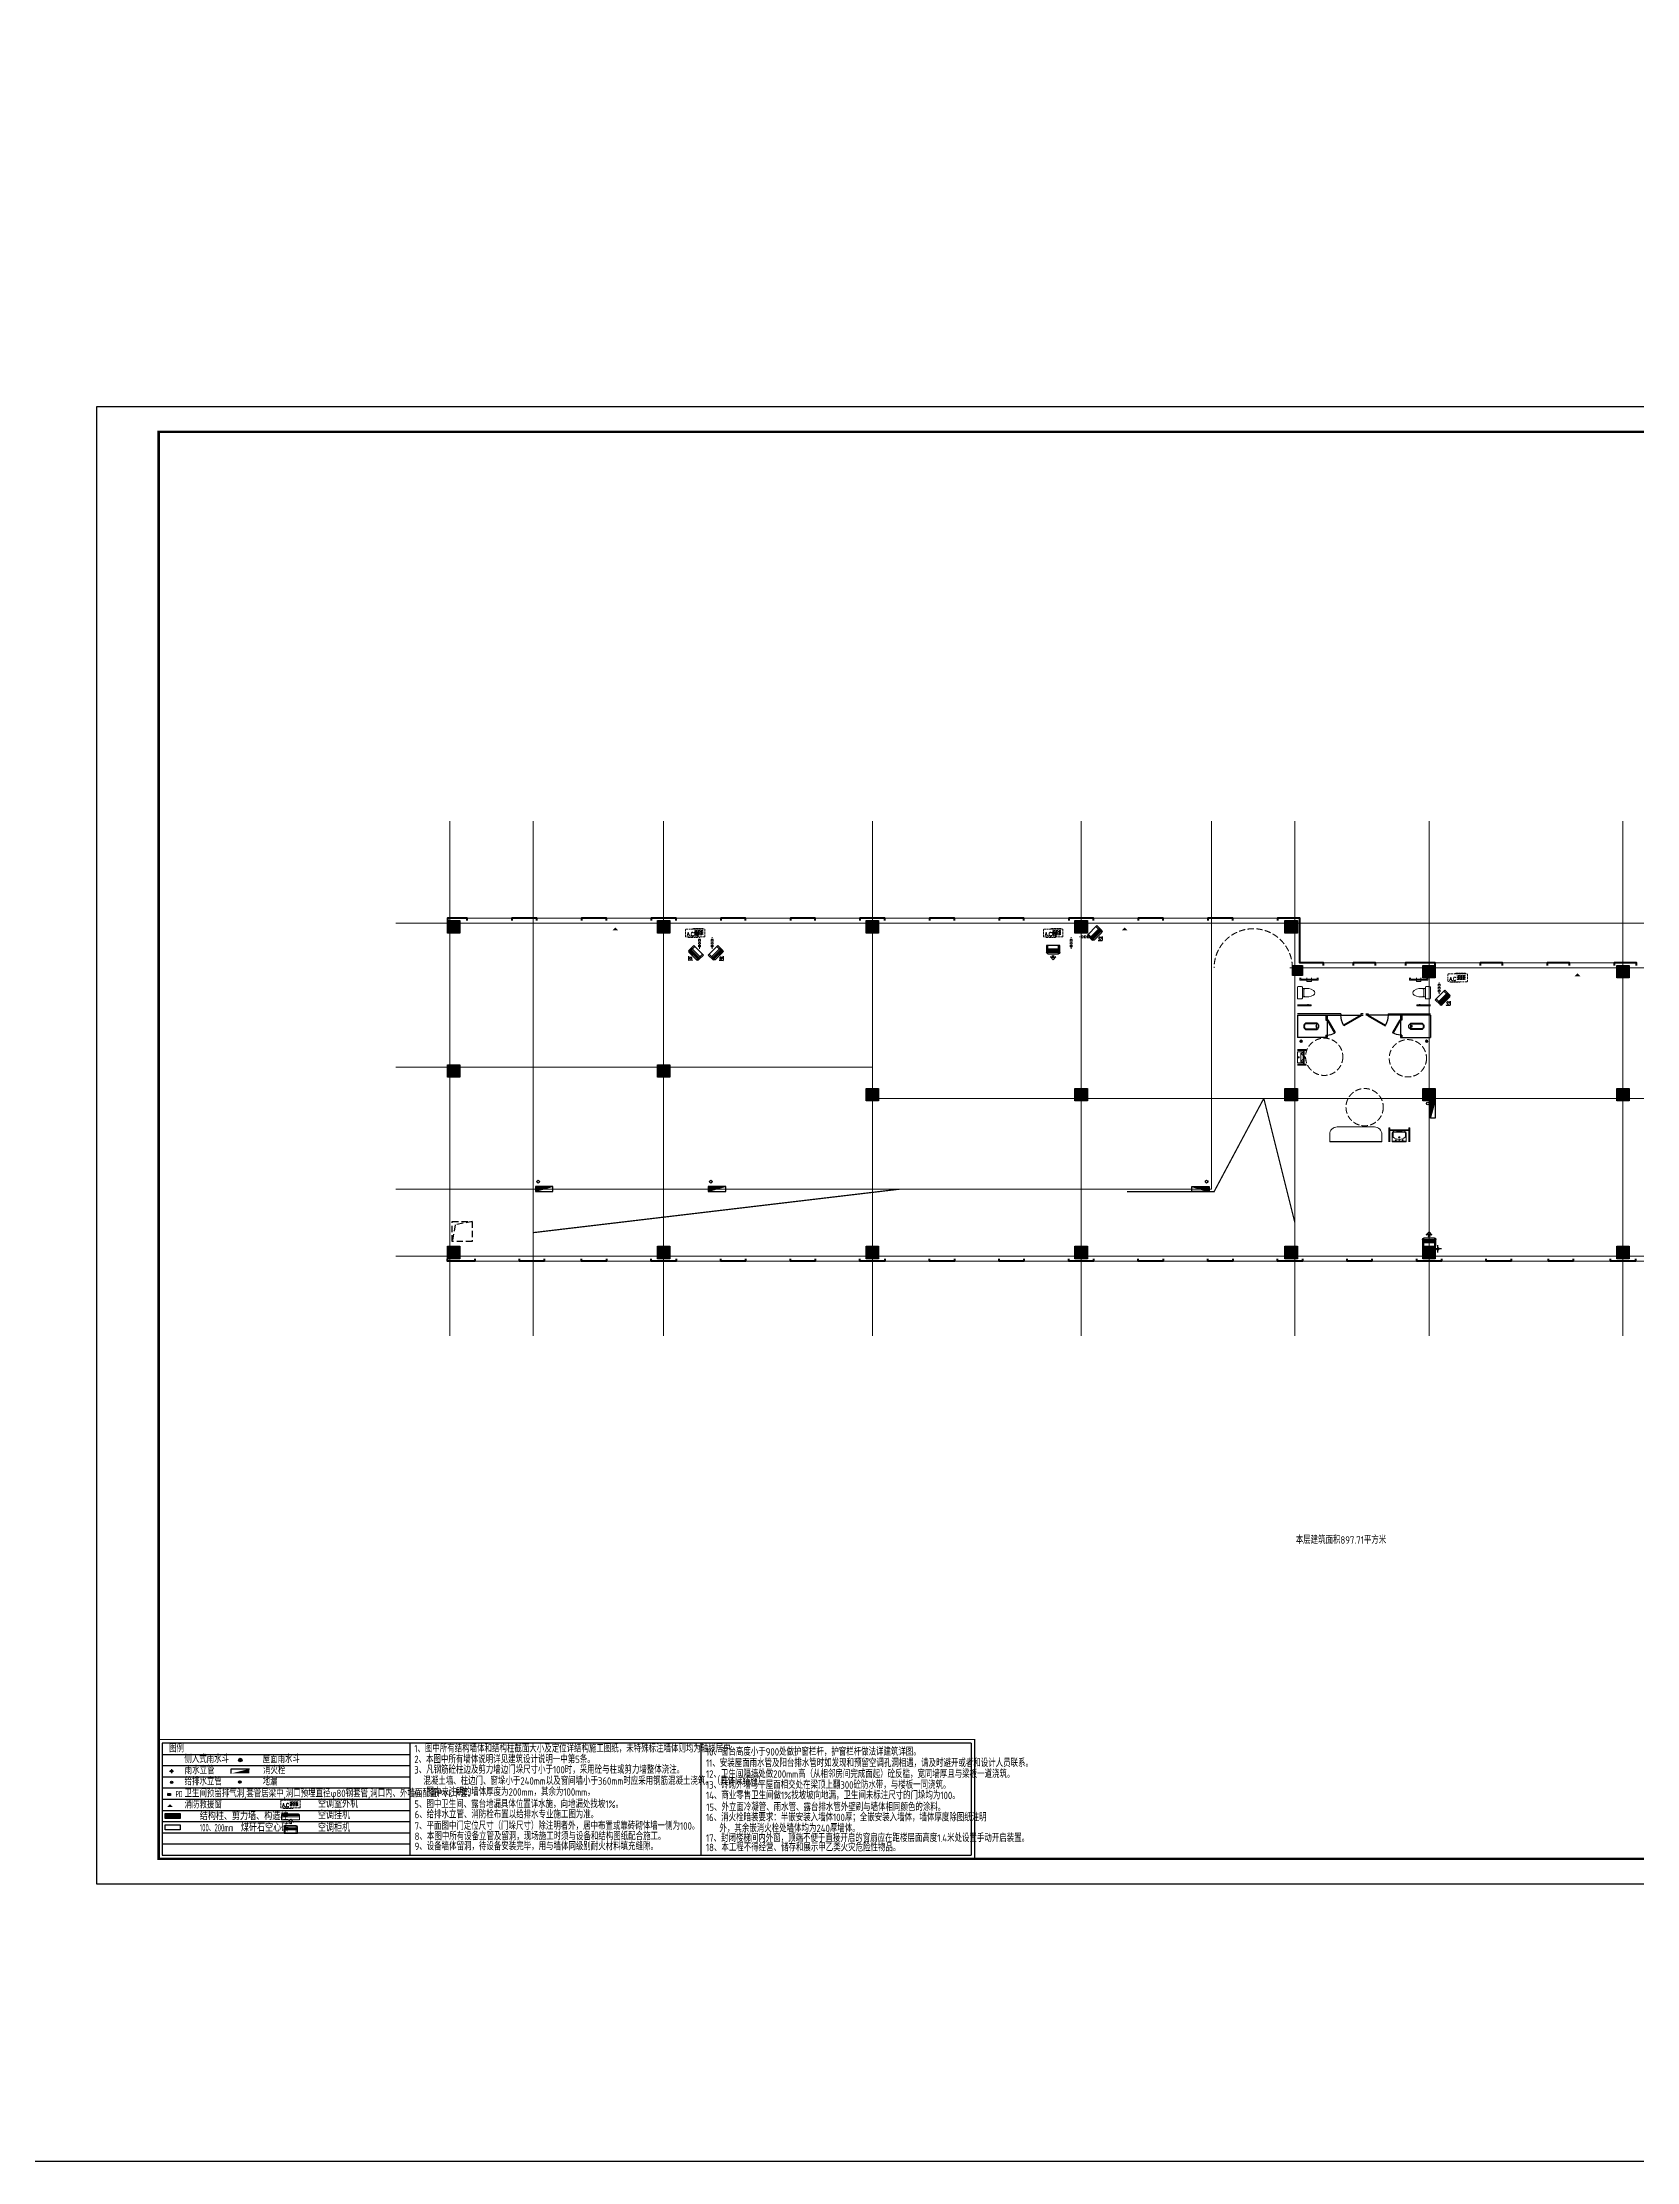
# Model space of a CAD drawing. Extents: x 1188826 to 1909461, y 608442 to 1651179.
# Drawn here: x 1276794 to 1340938, y 946723 to 1031966 of the extents above; entities that cross this region are included whole.
import ezdxf

# ---------------------------------------------------------------- set-up
doc = ezdxf.new("R2010")
doc.units = 0
doc.header["$LTSCALE"] = 1000
doc.header["$MEASUREMENT"] = 0
for name, pattern in [('__DASH', [0.35, 0.25, -0.1]), ('ACAD_ISO10W100', [18.5, 12, -3, 0.5, -3]), ('CONTINOUS', [0]), ('DASH', [0.35, 0.25, -0.1]), ('DOTE', [2.42, 2, -0.2, 0.02, -0.2]), ('HIDDEN', [0.375, 0.25, -0.125])]:
    doc.linetypes.add(name, pattern=pattern)
for name, color, linetype in [('00-地漏', 43, 'Continuous'), ('__0', 7, 'Continuous'), ('A-ABOV(投影线)', 154, 'HIDDEN'), ('A-AC', 167, 'Continuous'), ('AE-FLDR-ROOF', 61, 'Continuous'), ('EQUIP_消火栓', 7, 'Continuous'), ('PUB_TEXT', 4, 'Continuous'), ('S-COLU-HATCH', 30, 'Continuous'), ('S-COLU-LINE1', 6, 'Continuous'), ('VPIPE-不分区消火栓', 1, 'X'), ('Z3-建筑外边线', 157, 'Continuous'), ('保温', 6, 'Continuous'), ('图框', 140, 'Continuous'), ('地漏', 43, 'Continuous'), ('房间名称', 255, 'Continuous'), ('机电标识类', 1, 'Continuous'), ('洁具', 200, 'Continuous'), ('留孔', 1, 'Continuous'), ('看线', 8, 'Continuous'), ('雨水立管', 160, 'Continuous'), ('预留孔', 240, 'Continuous')]:
    doc.layers.add(name, color=color, linetype=linetype)
doc.layers.add('DIM_MODI', color=1, linetype='Continuous', plot=False)
doc.layers.add('消火栓', color=1, linetype='CONTINOUS', plot=False)
for name, color, linetype, lineweight in [('DOTE', 19, 'DOTE', 9), ('LVTRY', 1, 'Continuous', 13), ('STAIR', 2, 'Continuous', 18), ('WALL', 9, 'Continuous', 40), ('平面-看线', 45, 'Continuous', 15), ('平面-空调室内机', 176, 'Continuous', 9), ('平面-空调预留孔', 173, 'Continuous', 15), ('空调', 76, 'Continuous', 13)]:
    doc.layers.add(name, color=color, linetype=linetype, lineweight=lineweight)
doc.styles.add('_TCH_DIM', font='SIMPLEX.shx', dxfattribs={"width": 0.7, "bigfont": 'GBCBIG.shx'})
doc.styles.add('DIM_FONT', font='SIMPLEX.shx', dxfattribs={"width": 0.56})
doc.styles.get("Standard").update_dxf_attribs({"font": 'gbenor.shx', "bigfont": 'gbcbig.shx'})
doc.styles.add('房间名称', font='TSSDENG', dxfattribs={"width": 0.8, "bigfont": 'HZTXT'})
doc.linetypes.add('X', pattern='A,3,-0.2,["X",Standard,S=0.25,R=0,X=-0.1,Y=-0.115],-0.25', length=3.45)

# ---------------------------------------------------------------- blocks, each defined once
blk = doc.blocks.new('$lvtry$00000171')
for p, q in [((-74, 11), (-11, 74)), ((-70, -27), (27, 70)), ((-53, -53), (53, 53)), ((-27, -70), (70, 27)), ((11, -74), (74, -11))]:
    blk.add_line(p, q)
blk.add_circle((0, 0), 75)
blk.add_point((0, 0))
blk = doc.blocks.new('A$C752800CC')
at = {"layer": 'LVTRY'}
for p, q in [((380, 0), (820, 0)), ((1082, 0), (1082, -549)), ((1122, 0), (1122, -549)), ((0, -100), (95, -100)), ((0, -140), (55, -140)), ((0, -377), (55, -377)), ((0, -562), (55, -562)), ((0, -800), (55, -800)), ((0, -840), (95, -840)), ((55, -140), (55, -800)), ((95, -100), (95, -840)), ((95, -377), (150, -377)), ((95, -562), (150, -562)), ((150, -377), (150, -562)), ((350, -170), (350, -30)), ((820, -200), (380, -200)), ((430, -200), (430, -430)), ((740, -260), (460, -260)), ((770, -200), (770, -430)), ((850, -30), (850, -170)), ((1072, -409), (1082, -409)), ((1072, -409), (1072, -449)), ((1072, -449), (1082, -449)), ((1082, -549), (1122, -549)), ((1122, -409), (1132, -409)), ((1122, -449), (1132, -449)), ((1132, -409), (1132, -449))]:
    blk.add_line(p, q, dxfattribs=at)
for centre, radius, start, end in [((380, -30), 30, 90, 180), ((820, -30), 30, 0, 90), ((380, -170), 30, 180, 270), ((827, -412), 398, 157.45048, 216.63815), ((600, -589), 110, 213.45086, 326.54914), ((373, -412), 398, 323.36186, 22.54953), ((820, -170), 30, 270, 0)]:
    blk.add_arc(centre, radius, start, end, dxfattribs=at)
at = {"layer": 'LVTRY', "style": 'DIM_FONT', "text_generation_flag": 4, "width": 0.8, "flags": 9}
for tag in ['YSIZE', 'XSIZE']:
    blk.add_attdef(tag, (600, 0), '', height=0.5, rotation=180, dxfattribs=at)
blk = doc.blocks.new('BFBFGBVDVD')
at = {"layer": '洁具', "color": 1}
for p, q in [((1180497, 1092194), (1180597, 1092194)), ((1183147, 1092144), (1180497, 1092144)), ((1180582, 1092118), (1180597, 1092144)), ((1180582, 1092118), (1181275, 1091718)), ((1180597, 1092194), (1180597, 1092144)), ((1180597, 1092144), (1181290, 1091744)), ((1181397, 1092194), (1181397, 1092144)), ((1181397, 1092194), (1183147, 1092194)), ((1181275, 1091718), (1181290, 1091744))]:
    blk.add_line(p, q, dxfattribs=at)
blk.add_arc((1180597, 1092144), 800, 330, 0, dxfattribs=at)
at = {"ltscale": 0.5, "rotation": 270}
blk.add_blockref('A$C752800CC', (1183147, 1093644), dxfattribs=at)
blk = doc.blocks.new('cssd')
at = {"layer": '洁具', "color": 1}
for p, q in [((8184253, -431494), (8184253, -430294)), ((8184253, -430294), (8185153, -430294)), ((8184253, -430344), (8184453, -430344)), ((8184438, -430268), (8184958, -429968)), ((8184438, -430268), (8184453, -430294)), ((8184453, -430294), (8184973, -429994)), ((8184453, -430344), (8184453, -430294)), ((8184958, -429968), (8184973, -429994)), ((8185053, -430344), (8185053, -430294)), ((8185053, -430344), (8185153, -430344)), ((8185153, -430294), (8185153, -431494)), ((8184578, -430710), (8184578, -431162)), ((8184808, -430715), (8184598, -430715)), ((8184598, -430715), (8184598, -431156)), ((8184808, -431156), (8184808, -430715)), ((8184828, -431162), (8184828, -430710)), ((8184253, -431494), (8185153, -431494))]:
    blk.add_line(p, q, dxfattribs=at)
for centre, radius, start, end in [((8184453, -430294), 600, 0, 30), ((8184703, -430762), 135, 22.35514, 157.64486), ((8184703, -431094), 142, 208.51046, 331.48954), ((8184703, -431094), 122, 210.80777, 329.19223), ((8184703, -430715), 40, 180, 0)]:
    blk.add_arc(centre, radius, start, end, dxfattribs=at)
blk = doc.blocks.new('FGFGFNBFNB')
at = {"layer": '洁具', "color": 1}
for p, q in [((1179497, 1092194), (1177797, 1092194)), ((1177797, 1092144), (1180397, 1092144)), ((1179497, 1092194), (1179497, 1092144)), ((1180297, 1092144), (1179604, 1091744)), ((1180312, 1092118), (1179619, 1091718)), ((1180297, 1092194), (1180297, 1092144)), ((1180397, 1092194), (1180297, 1092194)), ((1180312, 1092118), (1180297, 1092144)), ((1179619, 1091718), (1179604, 1091744))]:
    blk.add_line(p, q, dxfattribs=at)
blk.add_arc((1180297, 1092144), 800, 180, 210, dxfattribs=at)
at = {"ltscale": 0.5, "xscale": -1, "rotation": 90}
blk.add_blockref('A$C752800CC', (1177797, 1093644), dxfattribs=at)
blk = doc.blocks.new('小便斗_01')
for p, q in [((175, 225), (0, 225)), ((0, 225), (0, -225)), ((137.5, -150), (137.5, 150)), ((150, 175), (175, 175)), ((287.5, 37.5), (150, 137.5)), ((0, -225), (175, -225)), ((150, -137.5), (287.5, -37.5)), ((175, -175), (150, -175))]:
    blk.add_line(p, q)
blk.add_circle((50, 0), 25)
for centre, radius, start, end in [((156.25, 156.25), 19.76, 108.434949, 251.565051), ((175, 200), 25, 270, 90), ((237.5, 0), 62.5, 323.130102, 36.869898), ((156.25, -156.25), 19.76, 108.434949, 251.565051), ((175, -200), 25, 270, 90)]:
    blk.add_arc(centre, radius, start, end)
blk = doc.blocks.new('A$C58953B22')
at = {"layer": 'LVTRY'}
for p, q in [((-332, 320, 0), (0, 320)), ((-332, 280, 0), (-269, 280, 0)), ((-269, -305, 0), (-269, 305, 0)), ((-234, 305, 0), (-234, -305, 0)), ((-234, 280, 0), (0, 280)), ((-332, -280, 0), (-269, -280, 0)), ((-332, -320, 0), (0, -320)), ((-234, -280, 0), (0, -280))]:
    blk.add_line(p, q, dxfattribs=at)
for centre, radius, start, end in [((-332, 300, 0), 20, 89.99937, 269.99937), ((-252, 302, 0), 17.7, 8.79741, 171.20259), ((-332, -300, 0), 20, 89.99937, 269.99937), ((-252, -302, 0), 17.7, 188.79741, 351.20259)]:
    blk.add_arc(centre, radius, start, end, dxfattribs=at)
at = {"layer": 'LVTRY', "xscale": -1}
blk.add_blockref('小便斗_01', (0, 0), dxfattribs=at)
blk = doc.blocks.new('_LV1')
for p, q in [((-280, 0), (280, 0)), ((-280, 0), (-280, -361)), ((280, 0), (280, -361)), ((-280, -29), (280, -29)), ((-251, -356), (-251, -214)), ((0, -29), (-90, -29)), ((-90, -29), (90, -29)), ((251, -356), (251, -215))]:
    blk.add_line(p, q)
for centre, radius in [((-139, -69), 15), ((1, -182), 24.9), ((0, -57), 8), ((139, -69), 15)]:
    blk.add_circle(centre, radius)
for centre, radius, start, end in [((-224, -361), 56, 180, 263.48098), ((-223, -214), 28, 133.15434, 180), ((-223, -356), 28, 180, 263.49841), ((0, -452), 354, 46.75809, 133.15434), ((0, 1600), 2029, 263.48098, 276.51902), ((0, 1600), 1997, 263.49841, 276.51223), ((223, -356), 28, 276.51223, 0), ((224, -361), 56, 276.51902, 0), ((223, -215), 28, 0, 46.75809)]:
    blk.add_arc(centre, radius, start, end)
blk = doc.blocks.new('A$C549C535F')
at = {"layer": 'LVTRY'}
for p, q in [((0, 0), (-550, 0)), ((0, -40), (-550, -40)), ((0, -800), (-550, -800)), ((0, -840), (-550, -840)), ((-485, -800), (-485, -40)), ((-455, -800), (-455, -40))]:
    blk.add_line(p, q, dxfattribs=at)
for centre in [(-550, -20), (-550, -820)]:
    blk.add_arc(centre, 20, 89.99937, 269.99937, dxfattribs=at)
at = {"layer": 'LVTRY', "extrusion": (0, 0, -1), "zscale": -1, "rotation": 90}
blk.add_blockref('_LV1', (0, -420), dxfattribs=at)
blk = doc.blocks.new('gsergvr')
at = {"layer": '平面-空调预留孔', "linetype": 'DASH', "ltscale": 0.3}
for p, q in [((34075, 17176), (34075, 17166)), ((34085, 17156), (34438, 17156)), ((34448, 17166), (34448, 17176))]:
    blk.add_line(p, q, dxfattribs=at)
blk.add_lwpolyline([(34729, 17176), (33989, 17176, -0.414214), (33969, 17196), (33969, 17466, -0.414214), (33989, 17486), (34729, 17486, -0.414214), (34749, 17466), (34749, 17196, -0.414214)], format="xyb", close=True, dxfattribs=at)
for points in [[(34679, 17515), (34260, 17515), (34260, 17500), (34679, 17500)], [(34658, 17428), (34343, 17428), (34343, 17399), (34658, 17399)], [(34658, 17362), (34343, 17362), (34343, 17333), (34658, 17333)], [(34658, 17296), (34343, 17296), (34343, 17267), (34658, 17267)]]:
    blk.add_lwpolyline(points, close=True, dxfattribs=at)
for centre, start, end in [((34085, 17166), 180, 270), ((34438, 17166), 270, 0)]:
    blk.add_arc(centre, 10, start, end, dxfattribs=at)
at = {"layer": '平面-空调预留孔', "linetype": 'DASH', "ltscale": 0.3, "style": '_TCH_DIM', "width": 0.705882}
blk.add_text('A.C', height=146.9, dxfattribs=at).set_placement((34028, 17216))
blk = doc.blocks.new('dongkong')
at = {"layer": '平面-空调预留孔', "linetype": 'HIDDEN', "ltscale": 0.3}
for p, q in [((-603836, 210821), (-603836, 210511)), ((-603836, 210821), (-603756, 210821)), ((-603796, 210900), (-603796, 210431)), ((-603756, 210821), (-603756, 210511))]:
    blk.add_line(p, q, dxfattribs=at)
blk.add_lwpolyline([(-603756, 210511), (-603836, 210511)], dxfattribs=at)
blk = doc.blocks.new('QER5Y5WE3')
for p, q in [((-194, 188), (-1, 388)), ((194, -188), (-194, 188)), ((72, 389), (-156, 153)), ((292, -73), (-90, 296)), ((321, -43), (-61, 326)), ((360, -17), (-29, 359)), ((389, 14), (0, 389)), ((72, 389), (387, 86)), ((387, 86), (159, -151)), ((388, 13), (194, -188)), ((236, 408), (404, 419)), ((326, 383), (236, 408)), ((326, 383), (253, 308)), ((297, 307), (253, 308)), ((299, 264), (297, 307)), ((372, 340), (299, 264)), ((399, 251), (372, 340)), ((399, 251), (404, 419))]:
    blk.add_line(p, q)
for centre, start, end in [((36, 352), 46.01539, 136.01539), ((351, 49), 316.01539, 46.01539)]:
    blk.add_arc(centre, 51.3, start, end)
blk = doc.blocks.new('ferre')
at = {"layer": '平面-空调预留孔', "linetype": 'DASH', "ltscale": 0.3}
for p, q in [((93393, 115403), (93393, 115393)), ((93403, 115383), (93756, 115383)), ((93766, 115393), (93766, 115403))]:
    blk.add_line(p, q, dxfattribs=at)
blk.add_lwpolyline([(94046, 115403), (93306, 115403, -0.414214), (93286, 115423), (93286, 115693, -0.414214), (93306, 115713), (94046, 115713, -0.414214), (94066, 115693), (94066, 115423, -0.414214)], format="xyb", close=True, dxfattribs=at)
for points in [[(93997, 115743), (93577, 115743), (93577, 115727), (93997, 115727)], [(93975, 115655), (93660, 115655), (93660, 115626), (93975, 115626)], [(93975, 115589), (93660, 115589), (93660, 115560), (93975, 115560)], [(93975, 115523), (93660, 115523), (93660, 115494), (93975, 115494)]]:
    blk.add_lwpolyline(points, close=True, dxfattribs=at)
for centre, start, end in [((93403, 115393), 180, 270), ((93756, 115393), 270, 0)]:
    blk.add_arc(centre, 10, start, end, dxfattribs=at)
at = {"layer": '平面-空调预留孔', "linetype": 'DASH', "ltscale": 0.3, "style": '_TCH_DIM', "width": 0.705882}
blk.add_text('A.CX2', height=146.9, dxfattribs=at).set_placement((93345, 115443))
blk = doc.blocks.new('fergve')
blk.add_blockref('ferre', (25670, -60416))
blk = doc.blocks.new('rewerwer')
at = {"layer": 'S-COLU-HATCH'}
h = blk.add_hatch(color=256, dxfattribs=at)
h.dxf.hatch_style = 1
h.paths.add_polyline_path([(1293088, 1151056), (1293588, 1151056), (1293588, 1150556), (1293088, 1150556)])
h = blk.add_hatch(color=256, dxfattribs=at)
h.dxf.hatch_style = 1
h.paths.add_polyline_path([(1301538, 1151056), (1302038, 1151056), (1302038, 1150556), (1301538, 1150556)])
h = blk.add_hatch(color=256, dxfattribs=at)
h.dxf.hatch_style = 1
h.paths.add_polyline_path([(1309938, 1151056), (1310438, 1151056), (1310438, 1150556), (1309938, 1150556)])
h = blk.add_hatch(color=256, dxfattribs=at)
h.dxf.hatch_style = 1
h.paths.add_polyline_path([(1318338, 1151056), (1318838, 1151056), (1318838, 1150556), (1318338, 1150556)])
h = blk.add_hatch(color=256, dxfattribs=at)
h.dxf.hatch_style = 1
h.paths.add_polyline_path([(1326788, 1151056), (1327288, 1151056), (1327288, 1150556), (1326788, 1150556)])
h = blk.add_hatch(color=256, dxfattribs=at)
h.dxf.hatch_style = 1
h.paths.add_polyline_path([(1327088, 1149256), (1327488, 1149256), (1327488, 1148856), (1327088, 1148856)])
h = blk.add_hatch(color=256, dxfattribs=at)
h.dxf.hatch_style = 1
h.paths.add_polyline_path([(1332338, 1149256), (1332838, 1149256), (1332838, 1148756), (1332338, 1148756)])
h = blk.add_hatch(color=256, dxfattribs=at)
h.dxf.hatch_style = 1
h.paths.add_polyline_path([(1340138, 1149256), (1340638, 1149256), (1340638, 1148756), (1340138, 1148756)])
h = blk.add_hatch(color=256, dxfattribs=at)
h.dxf.hatch_style = 1
h.paths.add_polyline_path([(1348538, 1149256), (1349038, 1149256), (1349038, 1148756), (1348538, 1148756)])
h = blk.add_hatch(color=256, dxfattribs=at)
h.dxf.hatch_style = 1
h.paths.add_polyline_path([(1356988, 1149256), (1357488, 1149256), (1357488, 1148756), (1356988, 1148756)])
h = blk.add_hatch(color=256, dxfattribs=at)
h.dxf.hatch_style = 1
h.paths.add_polyline_path([(1357288, 1147356), (1357688, 1147356), (1357688, 1146956), (1357288, 1146956)])
h = blk.add_hatch(color=256, dxfattribs=at)
h.dxf.hatch_style = 1
h.paths.add_polyline_path([(1364688, 1147356), (1365188, 1147356), (1365188, 1146856), (1364688, 1146856)])
h = blk.add_hatch(color=256, dxfattribs=at)
h.dxf.hatch_style = 1
h.paths.add_polyline_path([(1293088, 1145256), (1293588, 1145256), (1293588, 1144756), (1293088, 1144756)])
h = blk.add_hatch(color=256, dxfattribs=at)
h.dxf.hatch_style = 1
h.paths.add_polyline_path([(1301538, 1145256), (1302038, 1145256), (1302038, 1144756), (1301538, 1144756)])
h = blk.add_hatch(color=256, dxfattribs=at)
h.dxf.hatch_style = 1
h.paths.add_polyline_path([(1309938, 1144306), (1310438, 1144306), (1310438, 1143806), (1309938, 1143806)])
h = blk.add_hatch(color=256, dxfattribs=at)
h.dxf.hatch_style = 1
h.paths.add_polyline_path([(1318338, 1144306), (1318838, 1144306), (1318838, 1143806), (1318338, 1143806)])
h = blk.add_hatch(color=256, dxfattribs=at)
h.dxf.hatch_style = 1
h.paths.add_polyline_path([(1326788, 1144306), (1327288, 1144306), (1327288, 1143806), (1326788, 1143806)])
h = blk.add_hatch(color=256, dxfattribs=at)
h.dxf.hatch_style = 1
h.paths.add_polyline_path([(1326788, 1144306), (1327288, 1144306), (1327288, 1143806), (1326788, 1143806)])
h = blk.add_hatch(color=256, dxfattribs=at)
h.dxf.hatch_style = 1
h.paths.add_polyline_path([(1332338, 1144306), (1332838, 1144306), (1332838, 1143806), (1332338, 1143806)])
h = blk.add_hatch(color=256, dxfattribs=at)
h.dxf.hatch_style = 1
h.paths.add_polyline_path([(1340138, 1144306), (1340638, 1144306), (1340638, 1143806), (1340138, 1143806)])
h = blk.add_hatch(color=256, dxfattribs=at)
h.dxf.hatch_style = 1
h.paths.add_polyline_path([(1348538, 1144306), (1349038, 1144306), (1349038, 1143806), (1348538, 1143806)])
h = blk.add_hatch(color=256, dxfattribs=at)
h.dxf.hatch_style = 1
h.paths.add_polyline_path([(1357288, 1144306), (1357788, 1144306), (1357788, 1143806), (1357288, 1143806)])
h = blk.add_hatch(color=256, dxfattribs=at)
h.dxf.hatch_style = 1
h.paths.add_polyline_path([(1364688, 1144306), (1365188, 1144306), (1365188, 1143806), (1364688, 1143806)])
h = blk.add_hatch(color=256, dxfattribs=at)
h.dxf.hatch_style = 1
h.paths.add_polyline_path([(1293088, 1137956), (1293588, 1137956), (1293588, 1137456), (1293088, 1137456)])
h = blk.add_hatch(color=256, dxfattribs=at)
h.dxf.hatch_style = 1
h.paths.add_polyline_path([(1301538, 1137956), (1302038, 1137956), (1302038, 1137456), (1301538, 1137456)])
h = blk.add_hatch(color=256, dxfattribs=at)
h.dxf.hatch_style = 1
h.paths.add_polyline_path([(1309938, 1137956), (1310438, 1137956), (1310438, 1137456), (1309938, 1137456)])
h = blk.add_hatch(color=256, dxfattribs=at)
h.dxf.hatch_style = 1
h.paths.add_polyline_path([(1318338, 1137956), (1318838, 1137956), (1318838, 1137456), (1318338, 1137456)])
h = blk.add_hatch(color=256, dxfattribs=at)
h.dxf.hatch_style = 1
h.paths.add_polyline_path([(1326788, 1137956), (1327288, 1137956), (1327288, 1137456), (1326788, 1137456)])
h = blk.add_hatch(color=256, dxfattribs=at)
h.dxf.hatch_style = 1
h.paths.add_polyline_path([(1332338, 1137956), (1332838, 1137956), (1332838, 1137456), (1332338, 1137456)])
h = blk.add_hatch(color=256, dxfattribs=at)
h.dxf.hatch_style = 1
h.paths.add_polyline_path([(1340138, 1137956), (1340638, 1137956), (1340638, 1137456), (1340138, 1137456)])
h = blk.add_hatch(color=256, dxfattribs=at)
h.dxf.hatch_style = 1
h.paths.add_polyline_path([(1348538, 1137956), (1349038, 1137956), (1349038, 1137456), (1348538, 1137456)])
h = blk.add_hatch(color=256, dxfattribs=at)
h.dxf.hatch_style = 1
h.paths.add_polyline_path([(1357138, 1137956), (1357638, 1137956), (1357638, 1137456), (1357138, 1137456)])
h = blk.add_hatch(color=256, dxfattribs=at)
h.dxf.hatch_style = 1
h.paths.add_polyline_path([(1364688, 1137956), (1365188, 1137956), (1365188, 1137456), (1364688, 1137456)])
at = {"layer": 'S-COLU-LINE1'}
for points in [[(1293088, 1151056), (1293588, 1151056), (1293588, 1150556), (1293088, 1150556)], [(1301538, 1151056), (1302038, 1151056), (1302038, 1150556), (1301538, 1150556)], [(1309938, 1151056), (1310438, 1151056), (1310438, 1150556), (1309938, 1150556)], [(1318338, 1151056), (1318838, 1151056), (1318838, 1150556), (1318338, 1150556)], [(1326788, 1151056), (1327288, 1151056), (1327288, 1150556), (1326788, 1150556)], [(1327088, 1149256), (1327488, 1149256), (1327488, 1148856), (1327088, 1148856)], [(1332338, 1149256), (1332838, 1149256), (1332838, 1148756), (1332338, 1148756)], [(1340138, 1149256), (1340638, 1149256), (1340638, 1148756), (1340138, 1148756)], [(1348538, 1149256), (1349038, 1149256), (1349038, 1148756), (1348538, 1148756)], [(1356988, 1149256), (1357488, 1149256), (1357488, 1148756), (1356988, 1148756)], [(1357288, 1147356), (1357688, 1147356), (1357688, 1146956), (1357288, 1146956)], [(1364688, 1147356), (1365188, 1147356), (1365188, 1146856), (1364688, 1146856)], [(1293088, 1145256), (1293588, 1145256), (1293588, 1144756), (1293088, 1144756)], [(1301538, 1145256), (1302038, 1145256), (1302038, 1144756), (1301538, 1144756)], [(1309938, 1144306), (1310438, 1144306), (1310438, 1143806), (1309938, 1143806)], [(1318338, 1144306), (1318838, 1144306), (1318838, 1143806), (1318338, 1143806)], [(1326788, 1144306), (1327288, 1144306), (1327288, 1143806), (1326788, 1143806)], [(1326788, 1144306), (1327288, 1144306), (1327288, 1143806), (1326788, 1143806)], [(1332338, 1144306), (1332838, 1144306), (1332838, 1143806), (1332338, 1143806)], [(1340138, 1144306), (1340638, 1144306), (1340638, 1143806), (1340138, 1143806)], [(1348538, 1144306), (1349038, 1144306), (1349038, 1143806), (1348538, 1143806)], [(1357288, 1144306), (1357788, 1144306), (1357788, 1143806), (1357288, 1143806)], [(1364688, 1144306), (1365188, 1144306), (1365188, 1143806), (1364688, 1143806)], [(1293088, 1137956), (1293588, 1137956), (1293588, 1137456), (1293088, 1137456)], [(1301538, 1137956), (1302038, 1137956), (1302038, 1137456), (1301538, 1137456)], [(1309938, 1137956), (1310438, 1137956), (1310438, 1137456), (1309938, 1137456)], [(1318338, 1137956), (1318838, 1137956), (1318838, 1137456), (1318338, 1137456)], [(1326788, 1137956), (1327288, 1137956), (1327288, 1137456), (1326788, 1137456)], [(1332338, 1137956), (1332838, 1137956), (1332838, 1137456), (1332338, 1137456)], [(1340138, 1137956), (1340638, 1137956), (1340638, 1137456), (1340138, 1137456)], [(1348538, 1137956), (1349038, 1137956), (1349038, 1137456), (1348538, 1137456)], [(1357138, 1137956), (1357638, 1137956), (1357638, 1137456), (1357138, 1137456)], [(1364688, 1137956), (1365188, 1137956), (1365188, 1137456), (1364688, 1137456)]]:
    blk.add_lwpolyline(points, close=True, dxfattribs=at)
blk = doc.blocks.new('$TwtSys$00000434')
for p, q in [((-0.5, 0.5), (-0.5, -0.5)), ((-0.5, -0.5), (0.5, 0.5)), ((0.5, 0.5), (-0.5, 0.5)), ((0.5, -0.5), (0.5, 0.5)), ((-0.5, -0.5), (0.5, -0.5))]:
    blk.add_line(p, q)
blk.add_solid([(0.5, -0.5), (0.5, 0.5), (-0.5, -0.5)])
blk = doc.blocks.new('GSDFD')
at = {"layer": '机电标识类', "color": 250, "linetype": 'DASH', "ltscale": 400}
for p, q in [((14683726, 6458089), (14684026, 6458089)), ((14683876, 6457939), (14683876, 6458239))]:
    blk.add_line(p, q, dxfattribs=at)
at = {"layer": '空调', "color": 1, "linetype": 'DASH'}
blk.add_circle((14683876, 6458089), 50, dxfattribs=at)
blk = doc.blocks.new('地漏')
at = {"layer": '00-地漏', "color": 8}
for p, q in [((261881, 761590), (261803, 761667)), ((261912, 761607), (261820, 761699)), ((261929, 761636), (261846, 761715))]:
    blk.add_line(p, q, dxfattribs=at)
at = {"layer": '00-地漏'}
blk.add_ellipse((261866, 761653), major_axis=(-65, 0), ratio=1, start_param=-1.5706265, end_param=4.7125588, dxfattribs=at)
blk = doc.blocks.new('W-drain-1')
for p, q in [((-270, 30), (-210, 30)), ((-266, 45), (-214, 45)), ((-266, 15), (-214, 15)), ((-255, 56), (-255, 4)), ((-240, 60), (-240, 0)), ((-225, 56), (-225, 4))]:
    blk.add_line(p, q)
blk.add_circle((-240, 30), 30)
blk = doc.blocks.new('y')
at = {"layer": '雨水立管'}
for p, q in [((100, 0), (-100, 0)), ((0, 100), (0, -100))]:
    blk.add_line(p, q, dxfattribs=at)
for radius in [55, 29.7]:
    blk.add_circle((0, 0), radius, dxfattribs=at)
blk = doc.blocks.new('A$C346954FD')
at = {"layer": '消火栓'}
for p, q in [((650, 0), (0, 0)), ((650, 160), (650, 0))]:
    blk.add_line(p, q, dxfattribs=at)
blk.add_solid([(650, 160), (0, 0), (0, 160)], dxfattribs=at)
blk = doc.blocks.new('A$C1AAF19CD')
at = {"layer": '预留孔', "linetype": '__DASH', "ltscale": 0.2}
for p, q in [((35, -10), (235, 140)), ((235, -10), (35, 140))]:
    blk.add_line(p, q, dxfattribs=at)
blk.add_lwpolyline([(0, 65), (270, 65)], dxfattribs=at)
at = {"layer": '预留孔', "ltscale": 0.2}
blk.add_lwpolyline([(35, -10), (35, 140), (235, 140), (235, -10), (35, -10)], dxfattribs=at)
blk = doc.blocks.new('A$C001338C2')
for p, q in [((0, 249), (0, 22)), ((22, 0), (878, 0)), ((845, 304), (55, 304)), ((109, 215), (109, 304)), ((900, 22), (900, 249))]:
    blk.add_line(p, q)
at = {"lineweight": 5}
for p, q in [((900, 215), (0, 215)), ((900, 143), (0, 143)), ((865, 279), (144, 279)), ((144, 279), (144, 266)), ((387, 279), (144, 279)), ((144, 279), (144, 253)), ((144, 266), (865, 266)), ((144, 240), (144, 253)), ((144, 253), (865, 253)), ((865, 240), (144, 240)), ((387, 240), (387, 279)), ((622, 240), (387, 240)), ((865, 279), (622, 279)), ((622, 279), (622, 240)), ((865, 253), (865, 279)), ((865, 266), (865, 240))]:
    blk.add_line(p, q, dxfattribs=at)
for points in [[(89, 226), (22, 226, -0.4142136), (17, 232), (17, 243, -0.4142136), (22, 249), (89, 249, -0.4142136), (95, 243), (95, 232, -0.4142136)], [(73, 275), (57, 275, -0.4142136), (51, 281), (51, 283, -0.4142136), (57, 289), (73, 289, -0.4142136), (79, 283), (79, 281, -0.4142136)]]:
    blk.add_lwpolyline(points, format="xyb", close=True)
for centre, radius, start, end in [((55, 249), 55, 90, 180), ((22, 22), 22, 180, 270), ((845, 249), 55, 360, 90), ((878, 22), 22, 270, 360)]:
    blk.add_arc(centre, radius, start, end)
blk = doc.blocks.new('dasdasf1sa2f31as32f')
for p, q in [((-473, 260), (-339, 504)), ((0, 0), (-473, 260)), ((-270, 524), (-428, 237)), ((72, 132), (-401, 392)), ((93, 169), (-381, 428)), ((115, 208), (-359, 468)), ((135, 245), (-339, 505)), ((-270, 524), (114, 314)), ((-116, 586), (43, 640)), ((-23, 586), (-116, 586)), ((-23, 586), (-73, 493)), ((-31, 504), (-73, 493)), ((114, 314), (-44, 26)), ((-18, 463), (-31, 504)), ((32, 555), (-18, 463)), ((134, 244), (0, 0)), ((83, 477), (32, 555)), ((83, 477), (43, 640))]:
    blk.add_line(p, q)
for centre, start, end in [((-294, 479), 61.25933, 151.25933), ((89, 269), 331.25933, 61.25933)]:
    blk.add_arc(centre, 51.3, start, end)

msp = doc.modelspace()

# ---------------------------------------------------------------- hatches: boundary and pattern name
at = {"layer": 'WALL'}
for points in [[(1299845, 996365), (1299725, 996245), (1299965, 996245)], [(1320341, 996365), (1320221, 996245), (1320461, 996245)], [(1338560, 994522), (1338440, 994402), (1338680, 994402)], [(1281930, 961106), (1281810, 960986), (1282050, 960986)]]:
    msp.add_hatch(color=1, dxfattribs=at).paths.add_polyline_path(points)
at = {"layer": '保温', "linetype": 'ByBlock', "ltscale": 10}
h = msp.add_hatch(color=8, dxfattribs=at)
h.dxf.hatch_style = 1
h.paths.add_polyline_path([(1282338, 960527), (1282338, 960727), (1281738, 960727), (1281738, 960527)])

# ---------------------------------------------------------------- linework, layer by layer
at = {"layer": '__0', "color": 4}
for points in [[(1281738, 960727), (1282338, 960727), (1282338, 960527), (1281738, 960527)], [(1281738, 960265), (1282338, 960265), (1282338, 960065), (1281738, 960065)]]:
    msp.add_lwpolyline(points, close=True, dxfattribs=at)
at = {"layer": 'A-ABOV(投影线)'}
msp.add_lwpolyline([(1293288, 983739), (1293288, 984539), (1294088, 984539), (1294088, 983739)], close=True, dxfattribs=at)
msp.add_lwpolyline([(1294088, 984539), (1293396, 984402), (1293288, 983739)], dxfattribs=at)
at = {"layer": 'DIM_MODI'}
msp.add_lwpolyline([(1233208, 1231147), (1406411, 1231147), (1406411, 946723), (1233208, 946723)], close=True, dxfattribs=at)
at = {"layer": 'DIM_MODI', "const_width": 50}
for points in [[(1320438, 985739), (1323938, 985739), (1325938, 989489)], [(1327188, 984489), (1325938, 989489)], [(1311288, 985839), (1296538, 984089)]]:
    msp.add_lwpolyline(points, dxfattribs=at)
at = {"layer": 'DOTE', "linetype": 'ACAD_ISO10W100', "ltscale": 100}
for p, q in [((1293188, 1000639), (1293188, 979939)), ((1296538, 1000639), (1296538, 979939)), ((1301788, 1000639), (1301788, 979939)), ((1310188, 1000639), (1310188, 979939)), ((1318588, 1000639), (1318588, 979939)), ((1323838, 1000639), (1323838, 985839)), ((1327188, 1000639), (1327188, 979939)), ((1332588, 1000639), (1332588, 979939)), ((1340388, 1000639), (1340388, 979939)), ((1368288, 996539), (1291011, 996539)), ((1368288, 994739), (1326988, 994739)), ((1310188, 990739), (1291011, 990739)), ((1310188, 989489), (1368288, 989489)), ((1291011, 985839), (1323838, 985839)), ((1291011, 983139), (1368288, 983139))]:
    msp.add_line(p, q, dxfattribs=at)
at = {"layer": 'LVTRY'}
msp.add_lwpolyline([(1330688, 987739), (1328588, 987739), (1328588, 988039, -0.414214), (1328888, 988339), (1330388, 988339, -0.414214), (1330688, 988039)], format="xyb", close=True, dxfattribs=at)
msp.add_lwpolyline([(1330688, 987739), (1328588, 987739), (1328588, 987759), (1330688, 987759)], close=True, dxfattribs=at)
at = {"layer": 'STAIR', "color": 8, "linetype": '__DASH'}
for centre in [(1328368, 991163), (1331734, 991103), (1329994, 989136)]:
    msp.add_circle(centre, 750, dxfattribs=at)
msp.add_arc((1325513, 994739), 1575, 359.99563, 180.00066, dxfattribs=at)
at = {"layer": 'VPIPE-不分区消火栓'}
for centre in [(1332538, 989289), (1296738, 986139), (1303688, 986139), (1303688, 986139), (1323638, 986139)]:
    msp.add_circle(centre, 55, dxfattribs=at)
at = {"layer": 'WALL'}
for points in [[(1293888, 996639), (1293888, 996739), (1293088, 996739), (1293088, 996639)], [(1296688, 996639), (1296688, 996739), (1295688, 996739), (1295688, 996639)], [(1299488, 996639), (1299488, 996739), (1298488, 996739), (1298488, 996639)], [(1302288, 996639), (1302288, 996739), (1301288, 996739), (1301288, 996639)], [(1305088, 996639), (1305088, 996739), (1304088, 996739), (1304088, 996639)], [(1307888, 996639), (1307888, 996739), (1306888, 996739), (1306888, 996639)], [(1310688, 996639), (1310688, 996739), (1309688, 996739), (1309688, 996639)], [(1313488, 996639), (1313488, 996739), (1312488, 996739), (1312488, 996639)], [(1316288, 996639), (1316288, 996739), (1315288, 996739), (1315288, 996639)], [(1319088, 996639), (1319088, 996739), (1318088, 996739), (1318088, 996639)], [(1321888, 996639), (1321888, 996739), (1320888, 996739), (1320888, 996639)], [(1324688, 996639), (1324688, 996739), (1323688, 996739), (1323688, 996639)], [(1328337, 994839), (1328337, 994939), (1327388, 994939), (1327388, 996739), (1326488, 996739), (1326488, 996639)], [(1330438, 994839), (1330438, 994939), (1329537, 994939), (1329537, 994839)], [(1332838, 994839), (1332838, 994939), (1331638, 994939), (1331638, 994839)], [(1335538, 994839), (1335538, 994939), (1334638, 994939), (1334638, 994839)], [(1338238, 994839), (1338238, 994939), (1337338, 994939), (1337338, 994839)], [(1340938, 994839), (1340938, 994939), (1340038, 994939), (1340038, 994839)], [(1294188, 983039), (1294188, 982939), (1293088, 982939), (1293088, 983039)], [(1296988, 983039), (1296988, 982939), (1295988, 982939), (1295988, 983039)], [(1299488, 983039), (1299488, 982939), (1298488, 982939), (1298488, 983039)], [(1302288, 983039), (1302288, 982939), (1301288, 982939), (1301288, 983039)], [(1305088, 983039), (1305088, 982939), (1304088, 982939), (1304088, 983039)], [(1307888, 983039), (1307888, 982939), (1306888, 982939), (1306888, 983039)], [(1310688, 983039), (1310688, 982939), (1309688, 982939), (1309688, 983039)], [(1313487, 983039), (1313487, 982939), (1312487, 982939), (1312487, 983039)], [(1316288, 983039), (1316288, 982939), (1315288, 982939), (1315288, 983039)], [(1319088, 983039), (1319088, 982939), (1318088, 982939), (1318088, 983039)], [(1321888, 983039), (1321888, 982939), (1320888, 982939), (1320888, 983039)], [(1324688, 983039), (1324688, 982939), (1323688, 982939), (1323688, 983039)], [(1327488, 983039), (1327488, 982939), (1326488, 982939), (1326488, 983039)], [(1330288, 983039), (1330288, 982939), (1329288, 982939), (1329288, 983039)], [(1333088, 983039), (1333088, 982939), (1332088, 982939), (1332088, 983039)], [(1335888, 983039), (1335888, 982939), (1334888, 982939), (1334888, 983039)], [(1338388, 983039), (1338388, 982939), (1337388, 982939), (1337388, 983039)], [(1340888, 983039), (1340888, 982939), (1339888, 982939), (1339888, 983039)]]:
    msp.add_lwpolyline(points, dxfattribs=at)
at = {"layer": '图框'}
msp.add_lwpolyline([(1278970, 957902), (1384070, 957902), (1384070, 1017302), (1278970, 1017302)], close=True, dxfattribs=at)
at = {"layer": '图框', "const_width": 100}
msp.add_lwpolyline([(1281470, 958902), (1383070, 958902), (1383070, 1016302), (1281470, 1016302)], close=True, dxfattribs=at)
at = {"layer": '地漏'}
for radius in [43.5, 20.1]:
    msp.add_circle((1281993, 961977), radius, dxfattribs=at)
at = {"layer": '平面-看线'}
for points in [[(1293888, 996739), (1295688, 996739)], [(1296688, 996739), (1298488, 996739)], [(1299488, 996739), (1301288, 996739)], [(1302288, 996739), (1304088, 996739)], [(1305088, 996739), (1306888, 996739)], [(1307888, 996739), (1309688, 996739)], [(1310688, 996739), (1312488, 996739)], [(1313488, 996739), (1315288, 996739)], [(1316288, 996739), (1318088, 996739)], [(1319088, 996739), (1320888, 996739)], [(1321888, 996739), (1323688, 996739)], [(1324688, 996739), (1326488, 996739)], [(1328337, 994939), (1329537, 994939)], [(1330438, 994939), (1331638, 994939)], [(1332838, 994939), (1334638, 994939)], [(1335538, 994939), (1337338, 994939)], [(1338238, 994939), (1340038, 994939)], [(1294188, 982939), (1295988, 982939)], [(1296988, 982939), (1298488, 982939)], [(1299488, 982939), (1301288, 982939)], [(1302288, 982939), (1304088, 982939)], [(1305088, 982939), (1306888, 982939)], [(1307888, 982939), (1309688, 982939)], [(1310687, 982939), (1312487, 982939)], [(1313488, 982939), (1315288, 982939)], [(1316288, 982939), (1318088, 982939)], [(1319088, 982939), (1320888, 982939)], [(1321888, 982939), (1323688, 982939)], [(1324688, 982939), (1326488, 982939)], [(1327488, 982939), (1329288, 982939)], [(1330288, 982939), (1332088, 982939)], [(1333088, 982939), (1334888, 982939)], [(1335888, 982939), (1337388, 982939)], [(1338388, 982939), (1339888, 982939)], [(1340888, 982939), (1342688, 982939)]]:
    msp.add_lwpolyline(points, dxfattribs=at)
at = {"layer": '房间名称'}
for p, q in [((1314159, 963552), (1281620, 963552)), ((1281620, 963552), (1281620, 959052)), ((1291574, 963552), (1291574, 959052)), ((1303282, 963552), (1303282, 959052)), ((1314159, 963552), (1314159, 959052)), ((1314159, 963552), (1314159, 959052)), ((1314159, 963552), (1314159, 959952)), ((1281620, 963102), (1291574, 963102)), ((1281620, 962652), (1291574, 962652)), ((1281620, 962202), (1291574, 962202)), ((1281620, 961752), (1291574, 961752)), ((1281620, 961302), (1291574, 961302)), ((1281620, 960852), (1291574, 960852)), ((1281620, 960402), (1291574, 960402)), ((1281620, 959952), (1291574, 959952)), ((1281620, 959502), (1291574, 959502)), ((1281620, 959052), (1314159, 959052))]:
    msp.add_line(p, q, dxfattribs=at)
at = {"layer": '看线', "const_width": 50}
msp.add_lwpolyline([(1281470, 963702), (1314309, 963702), (1314309, 958902), (1281470, 958902)], close=True, dxfattribs=at)

# ---------------------------------------------------------------- block references
at = {"xscale": -1}
for name, p in [('BFBFGBVDVD', (2510435, -99304)), ('FGFGFNBFNB', (2510435, -99304)), ('GSDFD', (16016814, -5474650))]:
    msp.add_blockref(name, p, dxfattribs=at)
for name, p, rotation in [('A$C58953B22', (1327288, 991140), 180), ('A$C549C535F', (1331807, 987739), 270)]:
    msp.add_blockref(name, p, dxfattribs=dict(rotation=rotation))
at = {"layer": '00-地漏', "xscale": 0.7839999991622756, "yscale": 0.7839999991622756, "zscale": 0.7839999991622756, "rotation": 270}
msp.add_blockref('地漏', (687605, 1167297), dxfattribs=at)
at = {"layer": 'A-AC', "linetype": 'ByBlock'}
for p, rotation in [((1303197, 995448), 178.9846063388432), ((1333029, 993648), 268.9846063388433)]:
    msp.add_blockref('QER5Y5WE3', p, dxfattribs=dict(at, rotation=rotation))
at = {"layer": 'A-AC', "linetype": 'ByBlock', "xscale": -1}
for p, rotation in [((1303779, 995448), 181.0153936611568), ((1317463, 995639), 136.0153936611567), ((1319029, 996248), 181.0153936611568), ((1332588, 983539), 316.0153936611566)]:
    msp.add_blockref('QER5Y5WE3', p, dxfattribs=dict(at, rotation=rotation))
at = {"layer": 'AE-FLDR-ROOF', "xscale": 2.352000000094529, "yscale": 2.352000000094529, "zscale": 2.352000000094529}
msp.add_blockref('W-drain-1', (1285323, 962806), dxfattribs=at)
at = {"layer": 'EQUIP_消火栓', "xscale": -700, "yscale": 200, "zscale": 700}
for p, rotation in [((1332738, 989039), 269.9999999999747), ((1323388, 985839), 180)]:
    msp.add_blockref('$TwtSys$00000434', p, dxfattribs=dict(at, rotation=rotation))
at = {"layer": 'EQUIP_消火栓', "xscale": -700, "yscale": -200, "zscale": 700}
for p in [(1296988, 985839), (1303938, 985839)]:
    msp.add_blockref('$TwtSys$00000434', p, dxfattribs=at)
at = {"layer": 'LVTRY', "yscale": 0.6666666667107826}
for p, xscale, rotation in [((1327438, 991789), 0.6666666667107826, 90.00001121114227), ((1332488, 991789), -0.6666666667107826, 269.9999887627829)]:
    msp.add_blockref('$lvtry$00000171', p, dxfattribs=dict(at, xscale=xscale, rotation=rotation))
at = {"layer": 'S-COLU-LINE1'}
msp.add_blockref('rewerwer', (0, -154417), dxfattribs=at)
at = {"layer": 'Z3-建筑外边线', "xscale": 1.119999999995343, "yscale": 1.119999999995343, "zscale": 1.119999999995343, "rotation": 180}
msp.add_blockref('A$C346954FD', (1285123, 962517), dxfattribs=at)
at = {"layer": '平面-空调室内机', "ltscale": 0.3, "rotation": 180}
for p in [(699442, 1206400), (714392, 1206400)]:
    msp.add_blockref('dongkong', p, dxfattribs=at)
at = {"layer": '平面-空调室内机', "ltscale": 0.3, "xscale": -1}
for p, rotation in [((1907534, 1206400), 180), ((1108072, 1599785), 270), ((1936784, 1204600), 180)]:
    msp.add_blockref('dongkong', p, dxfattribs=dict(at, rotation=rotation))
at = {"layer": '平面-空调预留孔'}
for name, p in [('fergve', (1183717, 940997)), ('fergve', (1198117, 940997)), ('gsergvr', (1299379, 977008)), ('gsergvr', (1252419, 943772))]:
    msp.add_blockref(name, p, dxfattribs=at)
at = {"layer": '平面-空调预留孔', "xscale": -0.8000000000465646, "yscale": 0.8000000000465646, "zscale": 0.8000000000465646, "rotation": 359.9999997665698}
msp.add_blockref('A$C001338C2', (1287140, 960471), dxfattribs=at)
at = {"layer": '平面-空调预留孔', "xscale": -1, "rotation": 331.259331260931}
msp.add_blockref('dasdasf1sa2f31as32f', (1286517, 959916), dxfattribs=at)
at = {"layer": '洁具', "linetype": 'Continuous', "rotation": 269.9999999966305}
msp.add_blockref('cssd', (1758781, 9177092), dxfattribs=at)
at = {"layer": '洁具', "linetype": 'Continuous', "xscale": -1, "rotation": 90.00000000343613}
msp.add_blockref('cssd', (901144, 9177092), dxfattribs=at)
at = {"layer": '留孔', "xscale": 0.5, "yscale": 0.5, "zscale": 0.5}
msp.add_blockref('A$C1AAF19CD', (1281829, 961461), dxfattribs=at)
at = {"layer": '雨水立管', "xscale": 0.7839999991622756, "yscale": 0.7839999991622756, "zscale": 0.7839999991622756, "rotation": 90}
msp.add_blockref('y', (1281993, 962427), dxfattribs=at)

# ---------------------------------------------------------------- texts
at = {"layer": 'PUB_TEXT', "style": '房间名称'}
for s, height, width, p in [('PD', 250, 0.56, (1282159, 961384)), ('结构柱、剪力墙、构造柱', 300, 0.8, (1283126, 960464)), ('空调室外机', 300, 0.8, (1287882, 960959)), ('空调挂机', 300, 0.8, (1287882, 960507)), ('100、200mm', 300, 0.56, (1283126, 960002)), ('煤矸石空心砖', 300, 0.8, (1284782, 960002)), ('空调柜机', 300, 0.8, (1287882, 959998))]:
    msp.add_text(s, height=height, dxfattribs=dict(at, width=width)).set_placement(p)
at = {"layer": '房间名称'}
for s, p in [('本层建筑面积897.71平方米', (1327221, 971576)), ('图例', (1281892, 963190)), ('1、图中所有结构墙体和结构柱截面大小及定位详结构施工图纸，未特殊标注墙体则均为轴线居中。', (1291757, 963184)), ('10、窗台高度小于900处做护窗栏杆，护窗栏杆做法详建筑详图。', (1303494, 963054)), ('侧入式雨水斗', (1282505, 962759)), ('雨水立管', (1282522, 962308)), ('屋面雨水斗', (1285656, 962759)), ('消火栓', (1285673, 962314)), ('2、本图中所有墙体说明详见建筑设计说明一中第5条。', (1291757, 962750)), ('3、凡钢筋砼柱边及剪力墙边门垛尺寸小于100时，采用砼与柱或剪力墙整体浇注。', (1291757, 962333)), ('11、安装屋面雨水管及阳台排水管时如发现和预留空调孔洞相遇，请及时避开或者和设计人员联系。', (1303494, 962602)), ('12、卫生间隔墙处做200mm高（从相邻房间完成面起）砼反槛，宽同墙厚且与梁板一道浇筑。', (1303494, 962160)), ('给排水立管', (1282513, 961858)), ('卫生间预留排气洞,套管居梁中,洞口预埋直径φ80钢套管,洞口内、外墙面配置PVC卡套。', (1282513, 961384)), ('地漏', (1285656, 961859)), ('4、图中未注明的墙体厚度为200mm，其余为100mm，', (1291757, 961437)), ('混凝土墙、柱边门、窗垛小于240mm以及窗间墙小于360mm时应采用钢筋混凝土浇筑。（具体详结施）', (1292124, 961882)), ('13、砖砌外墙与平屋面相交处在梁顶上翻300砼防水带，与楼板一同浇筑。', (1303492, 961723)), ('14、商业零售卫生间做1%%%找坡坡向地漏，卫生间未标注尺寸的门垛均为100。', (1303492, 961301)), ('消防救援窗', (1282513, 960934)), ('5、图中卫生间、露台地漏具体位置详水施，向地漏处找坡1%%%。', (1291757, 960950)), ('6、给排水立管、消防栓布置以给排水专业施工图为准。', (1291771, 960534)), ('16、消火栓暗装要求：半嵌安装入墙体100厚；全嵌安装入墙体，墙体厚度除图纸注明', (1303492, 960416)), ('15、外立面冷凝管、雨水管、露台排水管外壁刷与墙体相同颜色的涂料。', (1303504, 960827)), ('7、平面图中门定位尺寸（门垛尺寸）除注明者外，居中布置或靠砖砌体墙一侧为100。', (1291771, 960075)), ('8、本图中所有设备立管及留洞，现场施工时须与设备和结构图纸配合施工。', (1291771, 959657)), ('17、封闭楼梯间内外窗，顶端不便于直接开启的窗扇应在距楼层面高度1.4米处设置手动开启装置。', (1303492, 959586)), ('外，其余嵌消火栓处墙体均为240厚墙体。', (1304037, 959977)), ('9、设备墙体留洞，待设备安装完毕，用与墙体同级别耐火材料填充缝隙。', (1291771, 959253)), ('18、本工程不得经营、储存和展示甲乙类火灾危险性物品。', (1303492, 959208))]:
    msp.add_text(s, height=300, dxfattribs=at).set_placement(p)

doc.saveas('drawing.dxf')
